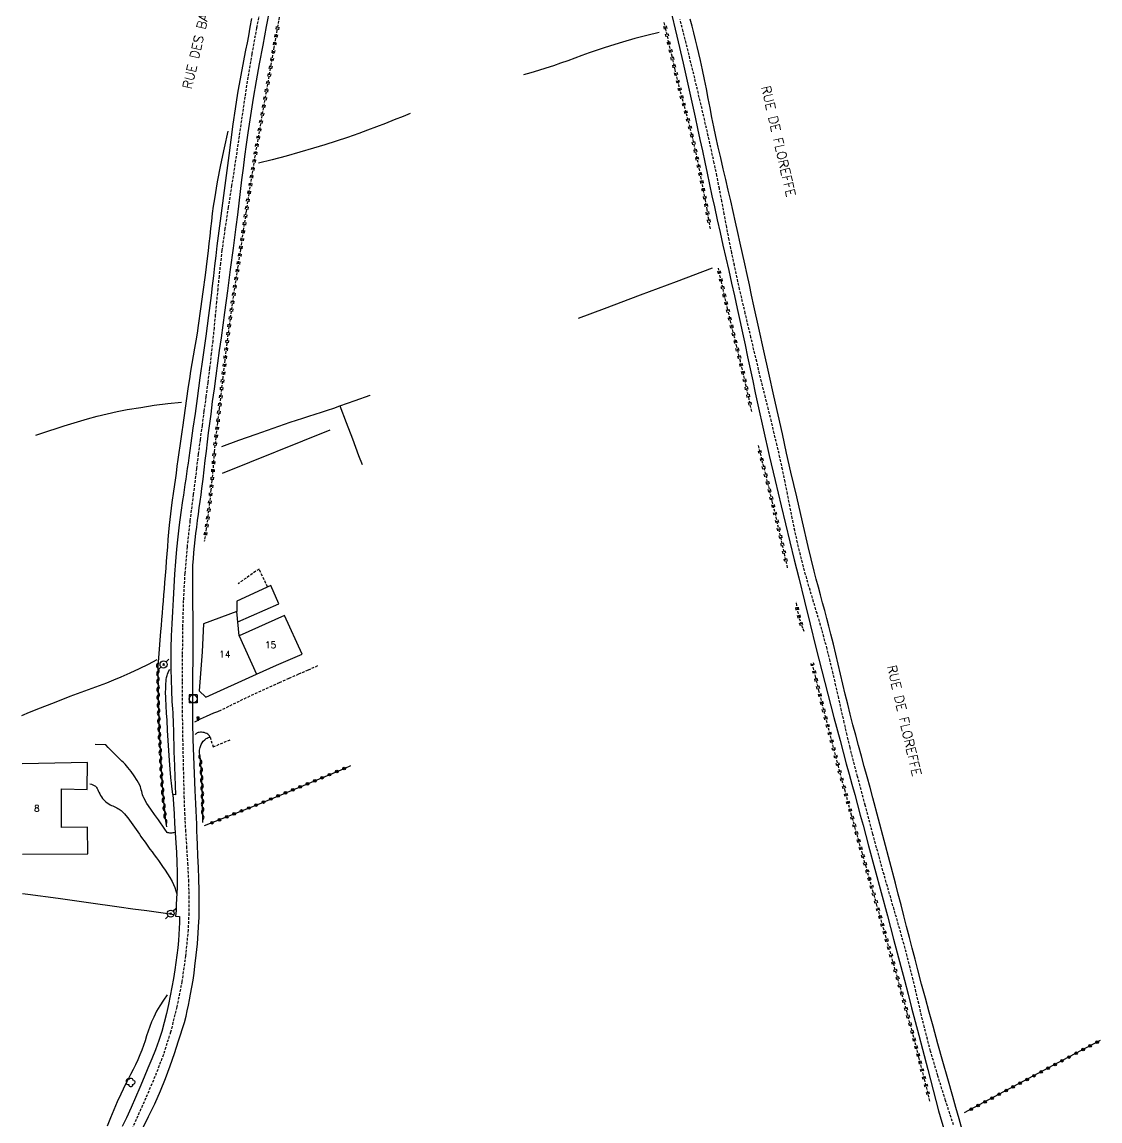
# Model space of a CAD drawing. Header units: millimetres. Extents: x 174000 to 175000, y 130000 to 130858.
# Drawn here: x 174386.6 to 174590.5, y 130361.7 to 130569.5 of the extents above; entities that cross this region are included whole.
import ezdxf
from ezdxf.enums import TextEntityAlignment as Align

# ---------------------------------------------------------------- set-up
doc = ezdxf.new("R2010")
doc.units = ezdxf.units.MM
doc.linetypes.add('DASHED', pattern=[0.75, 0.5, -0.25])
doc.layers.get('0').update_dxf_attribs({"linetype": 'CONTINUOUS'})
for name, color, linetype in [('W0001', 6, 'DASHED'), ('W0008', 7, 'CONTINUOUS'), ('W0017', 7, 'CONTINUOUS'), ('W0101', 7, 'CONTINUOUS'), ('W0104', 1, 'CONTINUOUS'), ('W0112', 1, 'DASHED'), ('W0211', 2, 'CONTINUOUS'), ('W0214', 2, 'CONTINUOUS'), ('W0220', 5, 'DASHED'), ('W0300', 7, 'CONTINUOUS'), ('W0310', 3, 'CONTINUOUS'), ('W0323', 7, 'CONTINUOUS'), ('W0330', 7, 'CONTINUOUS'), ('W0333', 7, 'CONTINUOUS'), ('W0401', 7, 'CONTINUOUS'), ('W0420', 7, 'CONTINUOUS'), ('W0473', 7, 'CONTINUOUS'), ('W0989', 7, 'CONTINUOUS'), ('W0991', 7, 'CONTINUOUS'), ('W1102', 7, 'CONTINUOUS')]:
    doc.layers.add(name, color=color, linetype=linetype)
doc.styles.get("Standard").update_dxf_attribs({"font": 'romans.shx', "width": 0.85})

# ---------------------------------------------------------------- blocks, each defined once
blk = doc.blocks.new('T473')
for p, q in [((-0.166667, 0.166667), (0.166667, -0.166667)), ((-0.166667, -0.166667), (0.166667, 0.166667)), ((0.500001, 0.500001), (1.000002, 1.000002)), ((-1.000002, -1.000002), (-0.500001, -0.500001))]:
    blk.add_line(p, q)
blk.add_ellipse((0, 0), major_axis=(0.471405, 0.471405), ratio=1, start_param=5.4977871438, end_param=11.780972451)
blk = doc.blocks.new('T300')
for p, q in [((-0.8, 0.51), (-0.86, 0.34)), ((-0.86, 0.34), (-0.86, 0.17)), ((-0.86, 0.17), (-0.74, 0.06)), ((-0.69, 0.63), (-0.8, 0.51)), ((-0.8, -0.06), (-0.74, 0.06)), ((-0.74, 0.06), (-0.69, 0.11)), ((-0.57, 0.69), (-0.69, 0.63)), ((-0.46, 0.69), (-0.57, 0.69)), ((-0.29, 0.63), (-0.46, 0.69)), ((-0.29, 0.63), (-0.17, 0.74)), ((-0.23, 0.57), (-0.29, 0.63)), ((-0.17, 0.74), (-0.06, 0.8)), ((-0.06, 0.8), (0.06, 0.8)), ((0.06, 0.8), (0.23, 0.74)), ((0.23, 0.74), (0.34, 0.63)), ((0.34, 0.63), (0.4, 0.51)), ((0.46, 0.46), (0.34, 0.46)), ((0.4, 0.51), (0.4, 0.46)), ((0.57, 0.4), (0.46, 0.46)), ((0.57, 0.4), (0.69, 0.29)), ((0.69, 0.29), (0.74, 0.17)), ((0.74, 0.06), (0.69, -0.17)), ((0.74, 0.17), (0.74, 0.06)), ((-0.8, -0.17), (-0.8, -0.06)), ((-0.8, -0.23), (-0.8, -0.17)), ((-0.74, -0.34), (-0.8, -0.23)), ((-0.69, -0.4), (-0.74, -0.34)), ((-0.51, -0.46), (-0.69, -0.4)), ((-0.4, -0.46), (-0.51, -0.46)), ((-0.4, -0.46), (-0.34, -0.46)), ((-0.34, -0.46), (-0.34, -0.4)), ((-0.34, -0.51), (-0.34, -0.46)), ((-0.29, -0.63), (-0.34, -0.51)), ((-0.17, -0.74), (-0.29, -0.63)), ((-0.06, -0.8), (-0.17, -0.74)), ((0.06, -0.8), (-0.06, -0.8)), ((0.17, -0.74), (0.06, -0.8)), ((0.23, -0.69), (0.17, -0.74)), ((0.29, -0.46), (0.23, -0.46)), ((0.29, -0.63), (0.23, -0.69)), ((0.46, -0.4), (0.29, -0.46)), ((0.34, -0.51), (0.29, -0.63)), ((0.34, -0.51), (0.34, -0.46)), ((0.57, -0.34), (0.46, -0.4)), ((0.63, -0.29), (0.57, -0.34)), ((0.69, -0.17), (0.63, -0.29))]:
    blk.add_line(p, q)
blk = doc.blocks.new('T401')
for p, q in [((-0.3, 0.3), (0, 0.3)), ((-0.3, -0.25), (-0.3, 0.3)), ((-0.3, 0.15), (0, 0.15)), ((-0.3, 0), (0, 0)), ((0, 0.3), (0, -0.25)), ((-0.3, -0.15), (0, -0.15)), ((-0.3, -0.25), (-0.3, -0.3)), ((-0.3, -0.3), (0, -0.3)), ((0, -0.3), (0, -0.25))]:
    blk.add_line(p, q)
blk = doc.blocks.new('T420')
for p, q in [((0.75, 0.75), (-0.75, 0.75)), ((-0.75, 0.75), (-0.75, -0.75)), ((0.75, 0.75), (0.75, -0.75)), ((0.75, -0.75), (-0.75, -0.75))]:
    blk.add_line(p, q)
blk.add_ellipse((0, 0), major_axis=(-0.53, 0.53), ratio=1, start_param=3.926991, end_param=10.210176)
blk = doc.blocks.new('t310o')
at = {"color": 0, "linetype": 'Continuous'}
for centre, start, end in [((-0.5, 0.38), 216.8699, 323.1304), ((0.5, -0.37), 36.8699, 143.1303)]:
    blk.add_arc(centre, 0.625, start, end, dxfattribs=at)
blk = doc.blocks.new('t323o')
at = {"color": 0, "linetype": 'Continuous'}
for radius in [0.25, 0.15]:
    blk.add_circle((0, 0), radius, dxfattribs=at)
blk = doc.blocks.new('t220o')
at = {"color": 0, "linetype": 'Continuous'}
for p, q in [((-0.25, 0.25), (0.25, 0.25)), ((-0.25, -0.25), (0.25, -0.25))]:
    blk.add_line(p, q, dxfattribs=at)

msp = doc.modelspace()

# ---------------------------------------------------------------- linework, layer by layer
at = {"layer": 'W0001'}
for points in [[(174431.91, 130573.26), (174430.97, 130568.36), (174430.08, 130563.46), (174429.21, 130558.27), (174428.42, 130553.06), (174427.66, 130547.85), (174426.89, 130542.63), (174426.26, 130538.56), (174425.61, 130534.49), (174424.99, 130530.41), (174424.43, 130526.32), (174424.14, 130523.88), (174423.87, 130521.44), (174423.63, 130519), (174423.4, 130516.55), (174423.17, 130514.11), (174422.93, 130511.66), (174422.68, 130509.22), (174422.41, 130506.78), (174422.09, 130504.06), (174421.74, 130501.35), (174421.39, 130498.64), (174421.03, 130495.93), (174420.66, 130493.22), (174420.3, 130490.51), (174419.95, 130487.79), (174419.62, 130485.08), (174419, 130480.14), (174418.38, 130475.19), (174417.82, 130470.23), (174417.4, 130465.26), (174417.12, 130460.13), (174416.98, 130454.99), (174416.92, 130449.85), (174416.89, 130444.71), (174416.91, 130439.3), (174416.99, 130433.89), (174417.11, 130428.49), (174417.24, 130423.08), (174417.35, 130419.93), (174417.52, 130416.78), (174417.72, 130413.63), (174417.92, 130410.48), (174418.08, 130407.32), (174418.18, 130404.16), (174418.16, 130401), (174418.02, 130397.83), (174417.55, 130392.95), (174416.85, 130388.09), (174415.9, 130383.28), (174414.7, 130378.52), (174413.36, 130374.28), (174411.76, 130370.13), (174410.01, 130366.05), (174408.22, 130362), (174406.18, 130357.61)], [(174562.77, 130360.96), (174561.26, 130365.6), (174559.81, 130370.25), (174558.44, 130374.93), (174557.83, 130377.16), (174557.26, 130379.4), (174556.72, 130381.65), (174556.19, 130383.9), (174555.67, 130386.16), (174555.14, 130388.41), (174554.59, 130390.65), (174554.01, 130392.89), (174553.41, 130395.1), (174552.8, 130397.3), (174552.17, 130399.5), (174551.53, 130401.7), (174550.9, 130403.9), (174550.26, 130406.09), (174549.63, 130408.29), (174549.02, 130410.49), (174547.53, 130415.95), (174546.06, 130421.4), (174544.62, 130426.86), (174543.22, 130432.34), (174542.66, 130434.67), (174542.11, 130437), (174541.58, 130439.33), (174541.06, 130441.67), (174540.53, 130444.01), (174540, 130446.34), (174539.44, 130448.67), (174538.85, 130450.99), (174538.26, 130453.22), (174537.63, 130455.44), (174536.97, 130457.65), (174536.31, 130459.85), (174535.65, 130462.06), (174535.01, 130464.27), (174534.39, 130466.5), (174533.82, 130468.73), (174533.28, 130471.02), (174532.77, 130473.32), (174532.29, 130475.62), (174531.83, 130477.93), (174531.38, 130480.24), (174530.92, 130482.55), (174530.44, 130484.86), (174529.94, 130487.16), (174529.41, 130489.43), (174528.87, 130491.7), (174528.32, 130493.96), (174527.77, 130496.23), (174527.21, 130498.49), (174526.65, 130500.75), (174526.09, 130503.02), (174525.55, 130505.28), (174524.47, 130509.83), (174523.39, 130514.37), (174522.33, 130518.92), (174521.33, 130523.48), (174520.82, 130525.89), (174520.34, 130528.3), (174519.88, 130530.72), (174519.42, 130533.14), (174518.97, 130535.56), (174518.5, 130537.98), (174518.02, 130540.39), (174517.52, 130542.8), (174516.39, 130547.93), (174515.21, 130553.04), (174514, 130558.14), (174512.76, 130563.24), (174512.2, 130565.47), (174511.63, 130567.7), (174511.05, 130569.93)]]:
    msp.add_lwpolyline(points, dxfattribs=at)
at = {"layer": 'W0008'}
for points in [[(174409.33, 130360.12), (174410.54, 130362.54), (174411.72, 130364.97), (174412.82, 130367.45), (174413.75, 130369.77), (174414.61, 130372.13), (174415.43, 130374.49), (174416.22, 130376.87), (174416.6, 130378.02), (174416.97, 130379.18), (174417.32, 130380.35), (174417.63, 130381.52), (174417.88, 130382.56), (174418.11, 130383.6), (174418.31, 130384.65), (174418.51, 130385.7), (174418.74, 130387.01), (174418.96, 130388.33), (174419.15, 130389.64), (174419.33, 130390.96), (174419.57, 130393.07), (174419.78, 130395.18), (174419.95, 130397.29), (174420.07, 130399.41), (174420.1, 130400.15), (174420.12, 130400.88), (174420.13, 130401.62), (174420.13, 130402.36), (174420.13, 130403.09), (174420.12, 130403.83), (174420.11, 130404.57), (174420.1, 130405.3), (174420.05, 130407.48), (174419.97, 130409.66), (174419.89, 130411.83), (174419.8, 130414.01), (174419.75, 130415.28), (174419.7, 130416.56), (174419.65, 130417.83), (174419.59, 130419.11), (174419.54, 130420.38), (174419.49, 130421.66), (174419.43, 130422.93), (174419.39, 130424.21), (174419.25, 130427.42), (174419.12, 130430.64), (174419, 130433.86), (174418.92, 130437.08), (174418.9, 130438.98), (174418.9, 130440.88), (174418.91, 130442.79), (174418.93, 130444.69), (174418.95, 130446.59), (174418.97, 130448.49), (174418.98, 130450.39), (174418.99, 130452.3), (174418.99, 130453.37), (174418.98, 130454.44), (174418.98, 130455.5), (174418.97, 130456.57), (174418.96, 130457.64), (174418.95, 130458.71), (174418.95, 130459.78), (174418.95, 130460.85), (174418.94, 130461.59), (174418.93, 130462.33), (174418.92, 130463.08), (174418.92, 130463.82), (174418.91, 130464.56), (174418.92, 130465.3), (174418.93, 130466.04), (174418.95, 130466.78), (174419.02, 130467.98), (174419.12, 130469.18), (174419.23, 130470.38), (174419.36, 130471.57), (174419.5, 130472.79), (174419.65, 130474), (174419.8, 130475.22), (174419.97, 130476.43), (174420.14, 130477.64), (174420.31, 130478.86), (174420.47, 130480.07), (174420.63, 130481.28), (174420.85, 130483.04), (174421.06, 130484.8), (174421.28, 130486.56), (174421.49, 130488.32), (174421.7, 130490.08), (174421.91, 130491.84), (174422.13, 130493.6), (174422.36, 130495.35), (174422.67, 130497.76), (174422.99, 130500.16), (174423.32, 130502.56), (174423.65, 130504.97), (174423.98, 130507.37), (174424.32, 130509.77), (174424.65, 130512.17), (174424.97, 130514.57), (174425.52, 130518.63), (174426.07, 130522.68), (174426.61, 130526.73), (174427.14, 130530.78), (174427.42, 130533), (174427.69, 130535.21), (174427.95, 130537.43), (174428.21, 130539.65), (174428.48, 130541.86), (174428.76, 130544.08), (174429.05, 130546.29), (174429.36, 130548.5), (174429.86, 130551.78), (174430.4, 130555.06), (174430.97, 130558.33), (174431.55, 130561.59), (174432.2, 130565.11), (174432.86, 130568.63), (174433.56, 130572.14)], [(174509.28, 130571.85), (174510.46, 130566.77), (174511.62, 130561.68), (174512.77, 130556.59), (174513.9, 130551.49), (174514.37, 130549.37), (174514.82, 130547.25), (174515.28, 130545.13), (174515.73, 130543), (174516.18, 130540.88), (174516.63, 130538.75), (174517.09, 130536.63), (174517.55, 130534.51), (174518.09, 130532.1), (174518.63, 130529.7), (174519.17, 130527.3), (174519.72, 130524.9), (174520.27, 130522.5), (174520.81, 130520.09), (174521.35, 130517.69), (174521.88, 130515.29), (174522.38, 130513.02), (174522.86, 130510.74), (174523.35, 130508.47), (174523.83, 130506.19), (174524.31, 130503.92), (174524.79, 130501.64), (174525.28, 130499.37), (174525.78, 130497.1), (174526.85, 130492.32), (174527.94, 130487.55), (174529.05, 130482.78), (174530.17, 130478.01), (174530.99, 130474.61), (174531.82, 130471.21), (174532.66, 130467.82), (174533.5, 130464.43), (174534.58, 130460.02), (174535.67, 130455.61), (174536.76, 130451.2), (174537.87, 130446.8), (174539.01, 130442.41), (174540.16, 130438.02), (174541.33, 130433.63), (174542.5, 130429.25), (174543.02, 130427.31), (174543.55, 130425.37), (174544.08, 130423.43), (174544.61, 130421.5), (174545.14, 130419.56), (174545.67, 130417.62), (174546.19, 130415.68), (174546.72, 130413.74), (174547.91, 130409.34), (174549.09, 130404.93), (174550.27, 130400.53), (174551.44, 130396.12), (174552.13, 130393.52), (174552.81, 130390.92), (174553.49, 130388.32), (174554.17, 130385.72), (174554.84, 130383.12), (174555.52, 130380.52), (174556.21, 130377.92), (174556.89, 130375.32), (174557.91, 130371.43), (174558.91, 130367.53), (174559.95, 130363.63), (174561.08, 130359.77)], [(174430.01, 130570.12), (174429.73, 130568.5), (174429.44, 130566.89), (174429.18, 130565.53), (174428.91, 130564.17), (174428.65, 130562.82), (174428.38, 130561.46), (174428.11, 130560.11), (174427.85, 130558.75), (174427.61, 130557.39), (174427.37, 130556.03), (174426.92, 130553.09), (174426.5, 130550.15), (174426.11, 130547.21), (174425.72, 130544.26), (174425.2, 130540.46), (174424.7, 130536.65), (174424.2, 130532.84), (174423.71, 130529.04), (174423.48, 130527.16), (174423.25, 130525.27), (174423.03, 130523.39), (174422.81, 130521.51), (174422.59, 130519.63), (174422.36, 130517.75), (174422.13, 130515.87), (174421.89, 130513.99), (174421.37, 130510.06), (174420.82, 130506.14), (174420.27, 130502.21), (174419.73, 130498.29), (174419.34, 130495.48), (174418.95, 130492.68), (174418.57, 130489.88), (174418.17, 130487.07), (174418.02, 130486.07), (174417.88, 130485.06), (174417.73, 130484.05), (174417.58, 130483.04), (174417.43, 130482.04), (174417.28, 130481.03), (174417.13, 130480.02), (174416.99, 130479.01), (174416.67, 130476.73), (174416.35, 130474.44), (174416.06, 130472.15), (174415.81, 130469.85), (174415.62, 130467.46), (174415.47, 130465.08), (174415.35, 130462.69), (174415.23, 130460.3), (174415.1, 130458.01), (174414.96, 130455.72), (174414.85, 130453.42), (174414.78, 130451.13), (174414.76, 130449.12), (174414.78, 130447.12), (174414.82, 130445.11), (174414.88, 130443.11), (174414.91, 130442.41), (174414.94, 130441.71), (174414.98, 130441.01), (174415.02, 130440.31), (174415.07, 130439.61), (174415.11, 130438.91), (174415.15, 130438.21), (174415.18, 130437.51), (174415.21, 130436.62), (174415.24, 130435.74), (174415.26, 130434.85), (174415.28, 130433.97), (174415.3, 130433.08), (174415.32, 130432.2), (174415.34, 130431.31), (174415.37, 130430.42), (174415.43, 130428.67), (174415.5, 130426.91), (174415.58, 130425.15), (174415.65, 130423.4)], [(174564.41, 130360.04), (174563.81, 130362.14), (174563.22, 130364.25), (174562.63, 130366.36), (174561.69, 130369.67), (174560.75, 130372.99), (174559.82, 130376.31), (174558.9, 130379.63), (174558.17, 130382.29), (174557.45, 130384.95), (174556.74, 130387.61), (174556.03, 130390.27), (174555.49, 130392.31), (174554.96, 130394.36), (174554.43, 130396.41), (174553.9, 130398.46), (174553.37, 130400.51), (174552.84, 130402.56), (174552.31, 130404.61), (174551.77, 130406.66), (174550.72, 130410.7), (174549.65, 130414.73), (174548.58, 130418.77), (174547.51, 130422.81), (174546.98, 130424.78), (174546.44, 130426.76), (174545.9, 130428.73), (174545.36, 130430.71), (174544.82, 130432.68), (174544.28, 130434.66), (174543.76, 130436.64), (174543.24, 130438.62), (174542.77, 130440.5), (174542.31, 130442.4), (174541.86, 130444.29), (174541.41, 130446.18), (174540.97, 130448.08), (174540.52, 130449.97), (174540.06, 130451.86), (174539.59, 130453.75), (174539.21, 130455.24), (174538.81, 130456.73), (174538.42, 130458.21), (174538.01, 130459.69), (174537.61, 130461.18), (174537.21, 130462.66), (174536.82, 130464.15), (174536.44, 130465.64), (174535.3, 130470.32), (174534.19, 130475), (174533.11, 130479.69), (174532.03, 130484.39), (174531.21, 130487.99), (174530.4, 130491.6), (174529.59, 130495.21), (174528.79, 130498.82), (174527.84, 130503.07), (174526.9, 130507.33), (174525.96, 130511.58), (174525.02, 130515.84), (174524.59, 130517.81), (174524.16, 130519.79), (174523.73, 130521.76), (174523.3, 130523.74), (174522.88, 130525.72), (174522.44, 130527.69), (174522.01, 130529.67), (174521.57, 130531.64), (174521.11, 130533.66), (174520.64, 130535.69), (174520.17, 130537.71), (174519.69, 130539.73), (174519.22, 130541.75), (174518.75, 130543.78), (174518.29, 130545.8), (174517.84, 130547.83), (174517.46, 130549.63), (174517.09, 130551.43), (174516.74, 130553.23), (174516.38, 130555.03), (174516.03, 130556.84), (174515.67, 130558.64), (174515.29, 130560.43), (174514.9, 130562.23), (174514.6, 130563.53), (174514.29, 130564.83), (174513.97, 130566.12), (174513.64, 130567.42), (174513.32, 130568.71), (174512.99, 130570)], [(174415.12, 130423.42), (174415.24, 130421.61), (174415.36, 130419.8), (174415.47, 130418), (174415.57, 130416.19), (174415.69, 130414.33), (174415.81, 130412.48), (174415.92, 130410.62), (174415.98, 130408.77), (174415.98, 130407.78), (174415.96, 130406.79), (174415.93, 130405.8), (174415.9, 130404.81), (174415.86, 130403.71), (174415.8, 130402.62), (174415.74, 130401.52), (174415.67, 130400.43)], [(174415.65, 130423.4), (174415.12, 130423.42)], [(174416.42, 130400.36), (174416.39, 130399.24), (174416.35, 130398.12), (174416.28, 130396.99), (174416.2, 130395.87), (174416.06, 130394.48), (174415.9, 130393.08), (174415.72, 130391.69), (174415.51, 130390.31), (174415.25, 130388.66), (174414.97, 130387.02), (174414.66, 130385.39), (174414.32, 130383.76), (174413.92, 130382.04), (174413.5, 130380.33), (174413.04, 130378.63), (174412.51, 130376.95), (174411.87, 130375.18), (174411.16, 130373.45), (174410.42, 130371.72), (174409.69, 130370), (174408.88, 130368.08), (174408.06, 130366.16), (174407.23, 130364.24), (174406.37, 130362.34), (174405.58, 130360.67)], [(174415.67, 130400.43), (174416.42, 130400.36)]]:
    msp.add_lwpolyline(points, dxfattribs=at)
at = {"layer": 'W0017'}
for points in [[(174424.31, 130439.36), (174423.58, 130439.08), (174422.86, 130438.8), (174422.15, 130438.5), (174421.44, 130438.18), (174420.87, 130437.93), (174420.31, 130437.66), (174419.76, 130437.38), (174419.21, 130437.09)], [(174402.47, 130432.8), (174400.48, 130432.91)], [(174414.06, 130416.26), (174413.64, 130416.87), (174413.23, 130417.47), (174412.81, 130418.08), (174412.4, 130418.68), (174411.69, 130419.69), (174410.95, 130420.69), (174410.25, 130421.71), (174409.64, 130422.8), (174409.52, 130423.09), (174409.42, 130423.39), (174409.33, 130423.7), (174409.26, 130424), (174409.18, 130424.31), (174409.1, 130424.62), (174409, 130424.92), (174408.87, 130425.21), (174408.39, 130426.1), (174407.85, 130426.96), (174407.26, 130427.78), (174406.63, 130428.57), (174406.37, 130428.88), (174406.1, 130429.18), (174405.81, 130429.46), (174405.52, 130429.74), (174405.23, 130430.02), (174404.94, 130430.3), (174404.65, 130430.57), (174404.36, 130430.86), (174403.89, 130431.34), (174403.42, 130431.82), (174402.94, 130432.31), (174402.47, 130432.8)], [(174399.44, 130425.43), (174399.73, 130425.38), (174400.01, 130425.29), (174400.27, 130425.16), (174400.5, 130424.99), (174400.62, 130424.87), (174400.72, 130424.74), (174400.8, 130424.6), (174400.88, 130424.45), (174400.94, 130424.31), (174401.01, 130424.16), (174401.08, 130424.02), (174401.15, 130423.88), (174401.32, 130423.58), (174401.48, 130423.28), (174401.65, 130422.98), (174401.86, 130422.7), (174402.13, 130422.4), (174402.42, 130422.13), (174402.73, 130421.88), (174403.05, 130421.65), (174403.29, 130421.51), (174403.53, 130421.39), (174403.77, 130421.27), (174404.02, 130421.17), (174404.27, 130421.06), (174404.52, 130420.94), (174404.76, 130420.82), (174404.99, 130420.67), (174405.34, 130420.4), (174405.66, 130420.1), (174405.97, 130419.79), (174406.26, 130419.46), (174406.62, 130419.04), (174406.95, 130418.61), (174407.27, 130418.16), (174407.59, 130417.72), (174407.9, 130417.28), (174408.21, 130416.85), (174408.51, 130416.41), (174408.81, 130415.97), (174409.11, 130415.53), (174409.42, 130415.09), (174409.72, 130414.65), (174410.03, 130414.22), (174410.42, 130413.67), (174410.82, 130413.12), (174411.22, 130412.58), (174411.62, 130412.03), (174412.02, 130411.49), (174412.42, 130410.94), (174412.81, 130410.39), (174413.2, 130409.83), (174413.67, 130409.14), (174414.15, 130408.45), (174414.6, 130407.74), (174415.01, 130407.01), (174415.28, 130406.44), (174415.52, 130405.85), (174415.72, 130405.25), (174415.9, 130404.64)], [(174415.55, 130416.25), (174415.35, 130416.2), (174415.14, 130416.17), (174414.93, 130416.15), (174414.72, 130416.14), (174414.55, 130416.15), (174414.39, 130416.18), (174414.22, 130416.21), (174414.06, 130416.26)]]:
    msp.add_lwpolyline(points, dxfattribs=at)
at = {"layer": 'W0101'}
for points in [[(174427.68, 130453.45), (174427.26, 130458.03), (174420.93, 130455.73)], [(174430.96, 130446.16), (174434.75, 130447.86), (174439.58, 130450), (174436.23, 130457.31), (174427.68, 130453.45)], [(174420.93, 130455.73), (174420.71, 130450.4)], [(174420.71, 130450.4), (174420.11, 130443.04)], [(174420.11, 130443.04), (174421.4, 130441.87), (174430.96, 130446.16)], [(174386.7, 130412.17), (174399.05, 130412.21), (174399, 130417.27), (174394.06, 130417.23), (174394.09, 130424.49), (174398.92, 130424.37), (174399.03, 130429.5), (174386.64, 130429.24)]]:
    msp.add_lwpolyline(points, dxfattribs=at)
at = {"layer": 'W0104'}
msp.add_lwpolyline([(174427.44, 130456.07), (174435.19, 130459.51), (174433.69, 130462.97), (174427.25, 130460.02), (174427.26, 130458.03)], dxfattribs=at)
at = {"layer": 'W0112'}
for points in [[(174433.05, 130462.68), (174431.45, 130466.06), (174427.48, 130463.29)], [(174442.52, 130447.74), (174440.7, 130446.95), (174438.89, 130446.16), (174437.08, 130445.37), (174435.27, 130444.56), (174433.87, 130443.93), (174432.48, 130443.3), (174431.08, 130442.66), (174429.69, 130442.01), (174428.34, 130441.37), (174427, 130440.71), (174425.66, 130440.05), (174424.33, 130439.37)], [(174422.17, 130434.31), (174422.75, 130432.44), (174426.04, 130433.83)]]:
    msp.add_lwpolyline(points, dxfattribs=at)
at = {"layer": 'W0211'}
for points in [[(174425.55, 130548.86), (174424.82, 130545.68), (174424.15, 130542.49), (174423.55, 130539.28), (174423, 130536.07), (174422.79, 130534.66), (174422.6, 130533.25), (174422.43, 130531.84), (174422.27, 130530.43), (174422.12, 130529.01), (174421.96, 130527.6), (174421.8, 130526.19), (174421.63, 130524.78), (174421.23, 130521.61), (174420.82, 130518.44), (174420.4, 130515.27), (174419.94, 130512.11), (174419.72, 130510.67), (174419.48, 130509.23), (174419.24, 130507.79), (174418.99, 130506.35), (174418.74, 130504.92), (174418.49, 130503.48), (174418.26, 130502.04), (174418.03, 130500.6), (174417.9, 130499.69), (174417.77, 130498.77), (174417.64, 130497.86), (174417.52, 130496.94), (174417.4, 130496.03), (174417.28, 130495.11), (174417.16, 130494.2), (174417.03, 130493.28), (174416.85, 130491.98), (174416.66, 130490.68), (174416.48, 130489.38), (174416.29, 130488.09), (174416.1, 130486.79), (174415.92, 130485.49), (174415.74, 130484.19), (174415.56, 130482.89), (174415.27, 130480.76), (174414.98, 130478.63), (174414.7, 130476.5), (174414.46, 130474.36), (174414.33, 130473.01), (174414.21, 130471.65), (174414.1, 130470.29), (174413.99, 130468.93), (174413.9, 130467.57), (174413.8, 130466.21), (174413.7, 130464.85), (174413.59, 130463.49), (174413.5, 130462.34), (174413.4, 130461.18), (174413.3, 130460.02), (174413.21, 130458.87), (174413.11, 130457.71), (174413.02, 130456.55), (174412.92, 130455.4), (174412.83, 130454.24), (174412.7, 130452.59), (174412.57, 130450.94), (174412.44, 130449.29), (174412.31, 130447.65)], [(174420.3, 130430.75), (174420.21, 130431.28), (174420.21, 130431.82), (174420.3, 130432.35), (174420.47, 130432.87), (174420.66, 130433.21), (174420.9, 130433.51), (174421.18, 130433.77), (174421.47, 130434.01), (174421.63, 130434.11), (174421.8, 130434.2), (174421.98, 130434.26), (174422.17, 130434.31)], [(174414.06, 130385.54), (174413.35, 130384.54), (174412.69, 130383.51), (174412.08, 130382.45), (174411.52, 130381.35), (174411.13, 130380.49), (174410.79, 130379.6), (174410.47, 130378.71), (174410.18, 130377.8), (174409.89, 130376.9), (174409.59, 130376.01), (174409.27, 130375.11), (174408.92, 130374.23), (174408.51, 130373.29), (174408.06, 130372.36), (174407.61, 130371.43), (174407.14, 130370.52), (174406.67, 130369.6), (174406.2, 130368.68), (174405.74, 130367.76), (174405.31, 130366.82), (174404.64, 130365.32), (174404, 130363.81), (174403.37, 130362.29), (174402.75, 130360.76)]]:
    msp.add_lwpolyline(points, dxfattribs=at)
at = {"layer": 'W0214'}
for points in [[(174415.12, 130423.42), (174414.95, 130425.02), (174414.79, 130426.63), (174414.65, 130428.23), (174414.52, 130429.84), (174414.38, 130431.75), (174414.26, 130433.65), (174414.15, 130435.56), (174414.05, 130437.47), (174413.96, 130438.83), (174413.86, 130440.19), (174413.79, 130441.56), (174413.78, 130442.92), (174413.79, 130443.3), (174413.79, 130443.67), (174413.8, 130444.05), (174413.82, 130444.42), (174413.85, 130444.79), (174413.89, 130445.17), (174413.95, 130445.54), (174414.04, 130445.91), (174414.13, 130446.22), (174414.25, 130446.53), (174414.39, 130446.82), (174414.56, 130447.1)], [(174422.17, 130434.31), (174422.06, 130434.5), (174421.92, 130434.67), (174421.76, 130434.82), (174421.58, 130434.95), (174421.33, 130435.06), (174421.08, 130435.14), (174420.82, 130435.19), (174420.55, 130435.21), (174420.35, 130435.2), (174420.15, 130435.18), (174419.96, 130435.14), (174419.77, 130435.07), (174419.65, 130435.01), (174419.54, 130434.94), (174419.44, 130434.86), (174419.35, 130434.77)]]:
    msp.add_lwpolyline(points, dxfattribs=at)
at = {"layer": 'W0220'}
for points in [[(174435.39, 130571.15), (174434.82, 130567.92), (174434.26, 130564.69), (174433.7, 130561.46), (174432.78, 130556.24), (174431.85, 130551.02), (174430.94, 130545.8), (174430.07, 130540.57), (174429.51, 130537.05), (174428.97, 130533.53), (174428.45, 130530.01), (174427.92, 130526.49), (174427.37, 130522.85), (174426.81, 130519.21), (174426.27, 130515.57), (174425.76, 130511.92), (174425.35, 130508.73), (174424.97, 130505.53), (174424.6, 130502.33), (174424.23, 130499.13), (174423.91, 130496.41), (174423.59, 130493.68), (174423.28, 130490.95), (174422.96, 130488.22)], [(174516.79, 130530.38), (174516.49, 130532.18), (174516.18, 130533.97), (174515.86, 130535.77), (174515.52, 130537.55), (174515.08, 130539.86), (174514.62, 130542.16), (174514.14, 130544.46), (174513.63, 130546.75), (174513.3, 130548.15), (174512.95, 130549.54), (174512.58, 130550.93), (174512.21, 130552.31), (174511.84, 130553.7), (174511.47, 130555.09), (174511.1, 130556.47), (174510.75, 130557.87), (174510.13, 130560.43), (174509.54, 130563), (174508.95, 130565.57), (174508.36, 130568.14), (174508.04, 130569.52)], [(174524.61, 130495.87), (174524.1, 130498.24), (174523.57, 130500.61), (174523.03, 130502.98), (174522.48, 130505.34), (174522.26, 130506.26), (174522.03, 130507.18), (174521.81, 130508.09), (174521.57, 130509), (174521.34, 130509.92), (174521.11, 130510.83), (174520.89, 130511.74), (174520.67, 130512.66), (174520.06, 130515.23), (174519.47, 130517.8), (174518.88, 130520.38), (174518.31, 130522.96)], [(174422.96, 130488.22), (174422.84, 130486.42), (174422.7, 130484.62), (174422.53, 130482.82), (174422.35, 130481.02), (174422.07, 130478.58), (174421.77, 130476.14), (174421.45, 130473.71), (174421.09, 130471.27)], [(174531.39, 130466.29), (174530.89, 130468.59), (174530.38, 130470.88), (174529.85, 130473.17), (174529.32, 130475.46), (174528.48, 130478.97), (174527.62, 130482.49), (174526.74, 130486), (174525.84, 130489.5)], [(174534.5, 130454.27), (174534.25, 130454.9), (174534.02, 130455.55), (174533.81, 130456.2), (174533.62, 130456.86), (174533.43, 130457.62), (174533.27, 130458.39), (174533.13, 130459.16), (174533.01, 130459.94)], [(174558.31, 130365.48), (174557.27, 130369.67), (174556.21, 130373.86), (174555.12, 130378.04), (174554.01, 130382.21), (174552.78, 130386.7), (174551.52, 130391.17), (174550.24, 130395.65), (174548.98, 130400.12), (174548.29, 130402.54), (174547.6, 130404.96), (174546.92, 130407.39), (174546.23, 130409.81), (174545.54, 130412.23), (174544.86, 130414.65), (174544.18, 130417.08), (174543.51, 130419.51), (174542.26, 130424.11), (174541.02, 130428.72), (174539.8, 130433.33), (174538.6, 130437.95), (174537.96, 130440.49), (174537.33, 130443.02), (174536.72, 130445.56), (174536.11, 130448.11)]]:
    msp.add_lwpolyline(points, dxfattribs=at)
at = {"layer": 'W0300'}
msp.add_lwpolyline([(174444.83, 130492.31), (174424.48, 130484.15)], dxfattribs=at)
at = {"layer": 'W0310'}
for points in [[(174412.31, 130447.65), (174412.32, 130445.66), (174412.34, 130443.67), (174412.37, 130441.69), (174412.42, 130439.7), (174412.49, 130437.49), (174412.58, 130435.28), (174412.68, 130433.07), (174412.79, 130430.86), (174412.88, 130429.02), (174412.99, 130427.17), (174413.11, 130425.33), (174413.25, 130423.49), (174413.39, 130421.95), (174413.54, 130420.41), (174413.72, 130418.87), (174413.91, 130417.33)], [(174420.79, 130418.12), (174420.79, 130419.74), (174420.78, 130421.37), (174420.74, 130423), (174420.69, 130424.63), (174420.62, 130426.16), (174420.53, 130427.69), (174420.42, 130429.22), (174420.3, 130430.75)]]:
    msp.add_lwpolyline(points, dxfattribs=at)
at = {"layer": 'W0323'}
for points in [[(174421.15, 130417.55), (174431.19, 130421.56), (174447.72, 130428.42), (174448.77, 130428.91)], [(174590.48, 130376.93), (174583.46, 130373.2), (174564.76, 130363.23)]]:
    msp.add_lwpolyline(points, dxfattribs=at)
at = {"layer": 'W0330'}
for points in [[(174507.1, 130567.52), (174504.78, 130566.95), (174502.48, 130566.34), (174500.18, 130565.69), (174497.89, 130564.99), (174496.54, 130564.56), (174495.18, 130564.1), (174493.84, 130563.62), (174492.5, 130563.13), (174491.16, 130562.64), (174489.81, 130562.15), (174488.47, 130561.68), (174487.12, 130561.22), (174485.69, 130560.76), (174484.26, 130560.31), (174482.82, 130559.88), (174481.48, 130559.48)], [(174460.05, 130552.17), (174458.67, 130551.63), (174457, 130550.97), (174455.33, 130550.31), (174453.65, 130549.66), (174451.97, 130549.02), (174450.29, 130548.41), (174448.16, 130547.67), (174446.03, 130546.96), (174443.9, 130546.28), (174441.75, 130545.62), (174439.16, 130544.86), (174436.55, 130544.14), (174433.94, 130543.45), (174431.32, 130542.79)], [(174491.88, 130513.52), (174496.74, 130515.33), (174503.56, 130517.89), (174510.37, 130520.45), (174517.17, 130523.03)], [(174424.43, 130489.22), (174427.65, 130490.41), (174430.87, 130491.57), (174434.11, 130492.71), (174437.35, 130493.83), (174438.52, 130494.22), (174439.7, 130494.61), (174440.87, 130494.98), (174442.05, 130495.35), (174443.23, 130495.72), (174444.4, 130496.1), (174445.58, 130496.49), (174446.75, 130496.89), (174449.61, 130497.9), (174452.46, 130498.94), (174452.47, 130498.94)], [(174389.25, 130491.4), (174390.16, 130491.71), (174394.56, 130493.14), (174398.99, 130494.45), (174400.86, 130494.95), (174402.74, 130495.41), (174404.63, 130495.82), (174406.53, 130496.2), (174409.08, 130496.63), (174411.64, 130497.02), (174414.21, 130497.34), (174416.78, 130497.6)], [(174446.75, 130496.89), (174447.91, 130493.77), (174449.09, 130490.65), (174450.28, 130487.54), (174450.95, 130485.82)]]:
    msp.add_lwpolyline(points, dxfattribs=at)
at = {"layer": 'W0333'}
for points in [[(174386.61, 130438.4), (174388.04, 130438.98), (174390.14, 130439.82), (174392.25, 130440.66), (174394.35, 130441.48), (174395.73, 130442.01), (174397.11, 130442.52), (174398.49, 130443.02), (174399.87, 130443.53), (174401.25, 130444.04), (174402.63, 130444.56), (174404, 130445.1), (174405.36, 130445.66), (174407.1, 130446.43), (174408.82, 130447.23), (174410.52, 130448.07), (174412.2, 130448.94)], [(174415.47, 130400.69), (174412.85, 130401.05), (174410.22, 130401.42), (174407.6, 130401.78), (174404.97, 130402.15), (174399.22, 130402.95), (174393.48, 130403.76), (174387.72, 130404.56), (174386.73, 130404.69)]]:
    msp.add_lwpolyline(points, dxfattribs=at)
at = {"layer": 'W1102'}
msp.add_lwpolyline([(174427.68, 130453.45), (174430.96, 130446.16)], dxfattribs=at)

# ---------------------------------------------------------------- block references
at = {"layer": 'W0220'}
for p, rotation in [((174434.63, 130566.84), 260.2897236206973), ((174434.89, 130568.31), 259.9933508945285), ((174508.29, 130568.43), 102.848399200192), ((174508.63, 130566.97), 102.9191875513067), ((174434.38, 130565.36), 260.2897236206973), ((174508.96, 130565.5), 102.9167016658103), ((174434.12, 130563.88), 260.1725939888904), ((174509.3, 130564.04), 102.9167016658103), ((174509.63, 130562.58), 103.131369836244), ((174433.61, 130560.92), 259.9648842602807), ((174433.87, 130562.4), 260.1725939888904), ((174509.97, 130561.12), 103.131369836244), ((174433.35, 130559.45), 259.9648842602807), ((174510.32, 130559.66), 103.5631740928196), ((174432.82, 130556.49), 259.9648842602807), ((174433.09, 130557.97), 259.9648842602807), ((174510.67, 130558.2), 103.5631740928196), ((174511.03, 130556.75), 104.1204052660392), ((174432.56, 130555.02), 259.9267152595535), ((174511.41, 130555.29), 104.6350201210809), ((174432.3, 130553.54), 259.9267152595535), ((174511.8, 130553.85), 104.9610757491158), ((174512.19, 130552.4), 105.0985515668123), ((174431.78, 130550.59), 260.1028422818361), ((174432.04, 130552.06), 259.9267152595535), ((174512.58, 130550.95), 105.0043932927822), ((174431.52, 130549.11), 260.1028422818361), ((174512.96, 130549.5), 104.164388240527), ((174513.32, 130548.04), 103.4616849540294), ((174431, 130546.15), 260.1028422818361), ((174431.26, 130547.63), 260.1028422818361), ((174513.67, 130546.58), 102.6041300587755), ((174430.75, 130544.67), 260.4932509683372), ((174514, 130545.12), 102.6041300587755), ((174430.51, 130543.19), 260.4932509683372), ((174514.31, 130543.65), 101.7782168481656), ((174514.62, 130542.18), 101.7782168481656), ((174430.01, 130540.23), 260.9704220168372), ((174430.26, 130541.71), 260.4932509683372), ((174514.91, 130540.71), 101.214118173183), ((174429.78, 130538.75), 260.9704220168372), ((174515.2, 130539.24), 100.9119026971852), ((174515.48, 130537.77), 100.9119026971852), ((174429.31, 130535.79), 261.3588759848743), ((174429.54, 130537.27), 260.9704220168372), ((174515.76, 130536.29), 100.6120279626264), ((174429.09, 130534.31), 261.3588759848743), ((174516.03, 130534.82), 100.2059874267728), ((174428.87, 130532.82), 261.5379739286967), ((174516.29, 130533.34), 99.7999463405922), ((174516.54, 130531.86), 99.39390470562175), ((174428.42, 130529.86), 261.5077019112371), ((174428.65, 130531.34), 261.5379739286967), ((174428.2, 130528.37), 261.5077019112371), ((174427.76, 130525.41), 261.3585996732269), ((174427.98, 130526.89), 261.5077019112371), ((174427.53, 130523.92), 261.3585996732269), ((174427.31, 130522.44), 261.2969406329108), ((174518.49, 130522.17), 102.4772028272644), ((174426.85, 130519.47), 261.2969406329108), ((174427.08, 130520.96), 261.2969406329108), ((174518.81, 130520.7), 102.4772028272644), ((174519.14, 130519.24), 102.7378713762045), ((174426.63, 130517.99), 261.5238187156201), ((174519.47, 130517.77), 102.9985387153586), ((174426.19, 130515.02), 262.0392003932604), ((174426.41, 130516.51), 261.5238187156201), ((174519.81, 130516.31), 102.9985387153586), ((174520.15, 130514.85), 103.2592048463823), ((174425.98, 130513.54), 262.0392003932604), ((174520.49, 130513.39), 103.2592048463823), ((174425.78, 130512.05), 262.0392003932604), ((174520.84, 130511.93), 103.5659853612855), ((174425.39, 130509.08), 262.6701139991052), ((174425.58, 130510.56), 262.6701139991052), ((174521.2, 130510.48), 104.0883324635825), ((174521.57, 130509.02), 104.1990083761338), ((174425.21, 130507.59), 263.1816077237578), ((174521.94, 130507.57), 104.0556447471548), ((174424.86, 130504.61), 263.4144000381698), ((174425.03, 130506.1), 263.1816077237578), ((174522.3, 130506.11), 103.4897239822622), ((174522.64, 130504.65), 103.1502657746989), ((174424.69, 130503.12), 263.4144000381698), ((174522.98, 130503.19), 103.1502657746989), ((174424.51, 130501.63), 263.3684588385637), ((174523.32, 130501.73), 102.846028495808), ((174523.65, 130500.27), 102.5417913797673), ((174424.17, 130498.65), 263.3200270765156), ((174424.34, 130500.14), 263.3684588385637), ((174523.97, 130498.8), 102.5417913797673), ((174423.99, 130497.16), 263.3200270765156), ((174524.3, 130497.34), 102.2375544256755), ((174423.65, 130494.18), 263.3845823016928), ((174423.82, 130495.67), 263.3845823016928), ((174423.48, 130492.69), 263.4491378342898), ((174423.3, 130491.2), 263.4491378342898), ((174423.13, 130489.71), 263.5136936754577), ((174526.18, 130488.18), 104.3809684155867), ((174422.82, 130486.17), 265.419764911479), ((174422.93, 130487.67), 266.034436620793), ((174526.55, 130486.73), 104.3809684155867), ((174422.7, 130484.68), 265.419764911479), ((174526.92, 130485.27), 104.0756084052747), ((174527.28, 130483.82), 104.0756084052747), ((174422.42, 130481.69), 264.1904289790747), ((174422.57, 130483.18), 264.80509569821), ((174527.65, 130482.36), 103.7702511379026), ((174422.26, 130480.2), 263.5757664257975), ((174528, 130480.91), 103.7702511379026), ((174422.09, 130478.71), 263.5757664257975), ((174528.36, 130479.45), 103.7702511379026), ((174528.71, 130477.99), 103.4648966138241), ((174421.72, 130475.73), 262.346443753165), ((174421.91, 130477.22), 262.9611061381335), ((174529.06, 130476.53), 103.4648966138241), ((174421.52, 130474.24), 262.346443753165), ((174529.41, 130475.07), 103.1595408042999), ((174529.75, 130473.61), 103.1595408042999), ((174421.31, 130472.76), 261.7317792752656), ((174530.09, 130472.15), 102.8541848555041), ((174530.42, 130470.69), 102.5488344184862), ((174530.75, 130469.23), 102.5488344184862), ((174531.07, 130467.76), 102.2434894926469), ((174533.23, 130458.58), 100.3703275923177), ((174533.56, 130457.11), 104.04290869341), ((174533.98, 130455.67), 107.7155102956775), ((174536.13, 130448.05), 103.3218891928255), ((174536.47, 130446.59), 103.3218891928255), ((174536.82, 130445.13), 103.6111561464504), ((174537.17, 130443.67), 103.6111561464504), ((174537.53, 130442.21), 103.9004214879493), ((174537.89, 130440.76), 103.9004214879493), ((174538.26, 130439.3), 104.1896852173357), ((174538.63, 130437.85), 104.5067234675862), ((174539, 130436.4), 104.5067234675862), ((174539.38, 130434.94), 104.5067234675862), ((174539.75, 130433.49), 104.5067234675862), ((174540.14, 130432.04), 104.8231567177463), ((174540.52, 130430.59), 104.8231567177463), ((174540.9, 130429.14), 104.8231567177463), ((174541.29, 130427.69), 105.0710731268941), ((174541.68, 130426.24), 105.0710731268941), ((174542.07, 130424.8), 105.0710731268941), ((174542.46, 130423.35), 105.2504706297141), ((174542.86, 130421.9), 105.2504706297141), ((174543.25, 130420.45), 105.2504706297141), ((174543.65, 130419.01), 105.4200730331149), ((174544.05, 130417.56), 105.4200730331149), ((174544.45, 130416.12), 105.5921747194132), ((174544.85, 130414.67), 105.5921747194132), ((174545.26, 130413.23), 105.7254366764844), ((174545.67, 130411.78), 105.8198585474991), ((174546.08, 130410.34), 105.8198585474991), ((174546.49, 130408.9), 105.8697168974554), ((174546.9, 130407.45), 105.8697168974554), ((174547.31, 130406.01), 105.8750110103933), ((174547.72, 130404.57), 105.8414631190656), ((174548.13, 130403.13), 105.8414631190656), ((174548.53, 130401.68), 105.7690733115197), ((174548.94, 130400.24), 105.7690733115197), ((174549.35, 130398.8), 105.8290499552974), ((174549.76, 130397.35), 105.8290499552974), ((174550.17, 130395.91), 105.8290499552974), ((174550.58, 130394.47), 105.9273296342747), ((174550.99, 130393.02), 105.9273296342747), ((174551.4, 130391.58), 105.9273296342747), ((174551.81, 130390.14), 105.7597199344181), ((174552.22, 130388.7), 105.7597199344181), ((174552.63, 130387.25), 105.7597199344181), ((174553.03, 130385.81), 105.3262418918317), ((174553.42, 130384.36), 105.3262418918317), ((174553.82, 130382.91), 105.3262418918317), ((174554.21, 130381.47), 104.8903978337888), ((174554.6, 130380.02), 104.8903978337888), ((174554.98, 130378.57), 104.8903978337888), ((174555.36, 130377.11), 104.5623202737664), ((174555.74, 130375.66), 104.5623202737664), ((174556.12, 130374.21), 104.5623202737664), ((174556.49, 130372.76), 104.2342457976066), ((174556.86, 130371.3), 104.2342457976066), ((174557.23, 130369.85), 104.2342457976066), ((174557.59, 130368.39), 103.9061744046708), ((174557.95, 130366.94), 103.9061744046708)]:
    msp.add_blockref('t220o', p, dxfattribs=dict(at, rotation=rotation))
at = {"layer": 'W0300'}
msp.add_blockref('T300', (174407.2, 130368.99), dxfattribs=at)
at = {"layer": 'W0310'}
for p, rotation in [((174412.31, 130447.27), 270.1745795673378), ((174412.32, 130445.77), 270.1745795673378), ((174412.33, 130444.27), 270.5773258313374), ((174412.35, 130442.78), 270.9800747659118), ((174412.38, 130441.28), 271.3828263716026), ((174412.42, 130439.78), 271.3828263716026), ((174412.46, 130438.28), 271.8221859409201), ((174412.52, 130436.78), 272.2607478178945), ((174412.58, 130435.28), 272.2607478178945), ((174412.64, 130433.78), 272.6090046092639), ((174412.72, 130432.28), 272.8669512736526), ((174412.79, 130430.78), 273.0090074035644), ((174412.87, 130429.29), 273.0090074035644), ((174420.35, 130430.1), 94.70669718547802), ((174412.95, 130427.79), 273.1902090911295), ((174420.47, 130428.61), 94.00755210875154), ((174420.56, 130427.11), 93.30840711608457), ((174413.04, 130426.29), 273.6553065233192), ((174413.15, 130424.79), 274.4042331679341), ((174420.64, 130425.61), 92.60926220477944), ((174413.26, 130423.3), 275.1556678147009), ((174420.71, 130424.11), 91.91011363708293), ((174413.4, 130421.81), 275.7920514120917), ((174420.75, 130422.61), 91.21096350355064), ((174420.78, 130421.11), 90.51181851083894), ((174413.55, 130420.31), 276.428437214452), ((174413.72, 130418.82), 277.0648252146319), ((174420.79, 130419.61), 89.81267865620407)]:
    msp.add_blockref('t310o', p, dxfattribs=dict(at, rotation=rotation))
at = {"layer": 'W0323'}
for p, rotation in [((174446.14, 130427.77), 22.53196048573513), ((174447.53, 130428.34), 22.53196048573513), ((174440.6, 130425.47), 22.53196048573513), ((174441.99, 130426.04), 22.53196048573513), ((174443.37, 130426.62), 22.53196048573513), ((174444.76, 130427.19), 22.53196048573513), ((174436.45, 130423.74), 22.53196048573513), ((174437.83, 130424.32), 22.53196048573513), ((174439.22, 130424.89), 22.53196048573513), ((174430.9, 130421.45), 21.79845589266473), ((174432.29, 130422.02), 22.53196048573513), ((174433.67, 130422.59), 22.53196048573513), ((174435.06, 130423.17), 22.53196048573513), ((174425.33, 130419.22), 21.79845589266473), ((174426.72, 130419.78), 21.79845589266473), ((174428.12, 130420.33), 21.79845589266473), ((174429.51, 130420.89), 21.79845589266473), ((174422.55, 130418.11), 21.79845589266473), ((174423.94, 130418.66), 21.79845589266473), ((174588.59, 130375.92), 208.0076030516047), ((174589.92, 130376.63), 208.0076030516047), ((174584.62, 130373.81), 208.0076030516047), ((174585.94, 130374.52), 208.0076030516047), ((174587.27, 130375.22), 208.0076030516047), ((174580.65, 130371.7), 208.0648514012603), ((174581.97, 130372.4), 208.0648514012603), ((174583.29, 130373.11), 208.0648514012603), ((174576.68, 130369.58), 208.0648514012603), ((174578, 130370.28), 208.0648514012603), ((174579.32, 130370.99), 208.0648514012603), ((174572.71, 130367.46), 208.0648514012603), ((174574.03, 130368.17), 208.0648514012603), ((174575.35, 130368.87), 208.0648514012603), ((174568.73, 130365.34), 208.0648514012603), ((174570.06, 130366.05), 208.0648514012603), ((174571.38, 130366.76), 208.0648514012603), ((174566.09, 130363.93), 208.0648514012603), ((174567.41, 130364.64), 208.0648514012603)]:
    msp.add_blockref('t323o', p, dxfattribs=dict(at, rotation=rotation))
at = {"layer": 'W0401', "rotation": 0.7036087496253645}
msp.add_blockref('T401', (174420.07, 130437.82), dxfattribs=at)
at = {"layer": 'W0420'}
msp.add_blockref('T420', (174418.98, 130441.51), dxfattribs=at)
at = {"layer": 'W0473'}
for p in [(174413.39, 130448.02), (174414.73, 130400.92)]:
    msp.add_blockref('T473', p, dxfattribs=at)

# ---------------------------------------------------------------- texts
at = {"layer": 'W0989'}
for s, rotation, p in [('RUE DES BARIBANS', 76.908, (174418.66, 130556.69)), ('RUE DE FLOREFFE', 282.9627, (174526.42, 130557.21)), ('RUE DE FLOREFFE', 282.9627, (174550.21, 130447.69))]:
    msp.add_text(s, height=1.75, rotation=rotation, dxfattribs=at).set_placement(p)
at = {"layer": 'W0991'}
for s, p in [('15', (174433.62, 130451.73)), ('14', (174424.97, 130449.95)), ('8', (174389.42, 130420.83))]:
    msp.add_text(s, height=1.25, dxfattribs=at).set_placement(p, align=Align.MIDDLE_CENTER)

doc.saveas('drawing.dxf')
